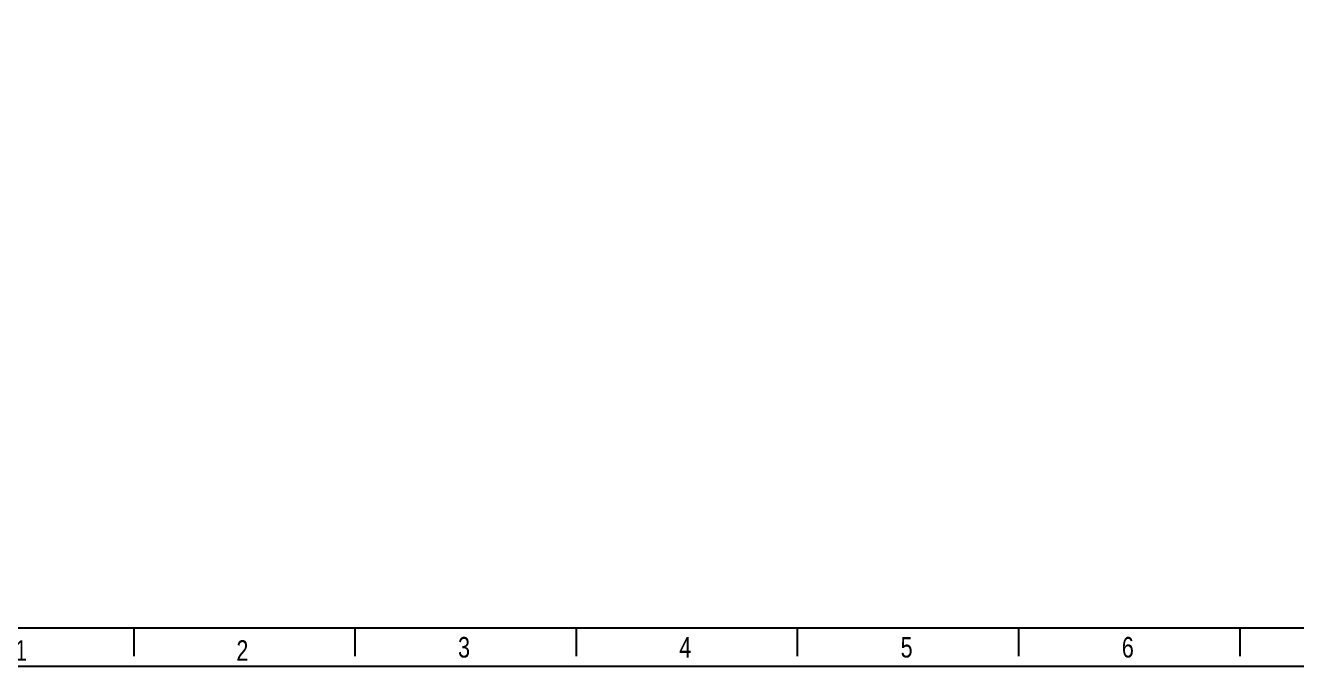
# Model space of a CAD drawing. Header units: millimetres. Extents: x 710 to 26878, y 589 to 5187.
# Drawn here: x 13794 to 16994, y 589 to 2204 of the extents above; entities that cross this region are included whole.
import ezdxf

# ---------------------------------------------------------------- set-up
doc = ezdxf.new("R2010")
doc.units = ezdxf.units.MM
doc.styles.add('CKSTANDARD', font='arial.ttf')
doc.styles.add('Roamns', font='romans.shx')

# ---------------------------------------------------------------- blocks, each defined once
blk = doc.blocks.new('standard template')
for p, q in [((456, 5254), (37409, 5254)), ((3074, 5254), (3074, 4851)), ((6246, 4851), (6246, 5254)), ((9418, 4851), (9418, 5254)), ((12589, 4851), (12589, 5254)), ((15761, 4851), (15761, 5254)), ((18933, 4851), (18933, 5254))]:
    blk.add_line(p, q)
blk.add_lwpolyline([(37963, 4700), (-97, 4700), (-97, 30879), (37963, 30879)], close=True)
at = {"style": 'CKSTANDARD', "width": 0.75}
for s, p in [('3', (7722, 4830)), ('4', (10894, 4830)), ('5', (14066, 4830)), ('6', (17237, 4830)), ('1', (1373, 4783)), ('2', (4545, 4783))]:
    blk.add_text(s, height=295, dxfattribs=at).set_placement(p)
at = {"style": 'Roamns'}
for tag, p in [('PAGE_NAME', (27466, 7594)), ('PROJECT_NAME', (27466, 6884)), ('DRAWN_NAME', (27466, 6174)), ('VERSION', (34241, 6174)), ('SELECT_DATA', (27466, 5464)), ('PAGE_NUMBER', (34241, 5464))]:
    blk.add_attdef(tag, p, '', height=285, dxfattribs=at)

msp = doc.modelspace()

# ---------------------------------------------------------------- block references
at = {"transparency": 33554595, "xscale": 0.175619068910255, "yscale": 0.175619068910255, "zscale": 0.175619068910255}
msp.add_blockref('standard template', (13526.8826, -236.2053), dxfattribs=at)

doc.saveas('drawing.dxf')
